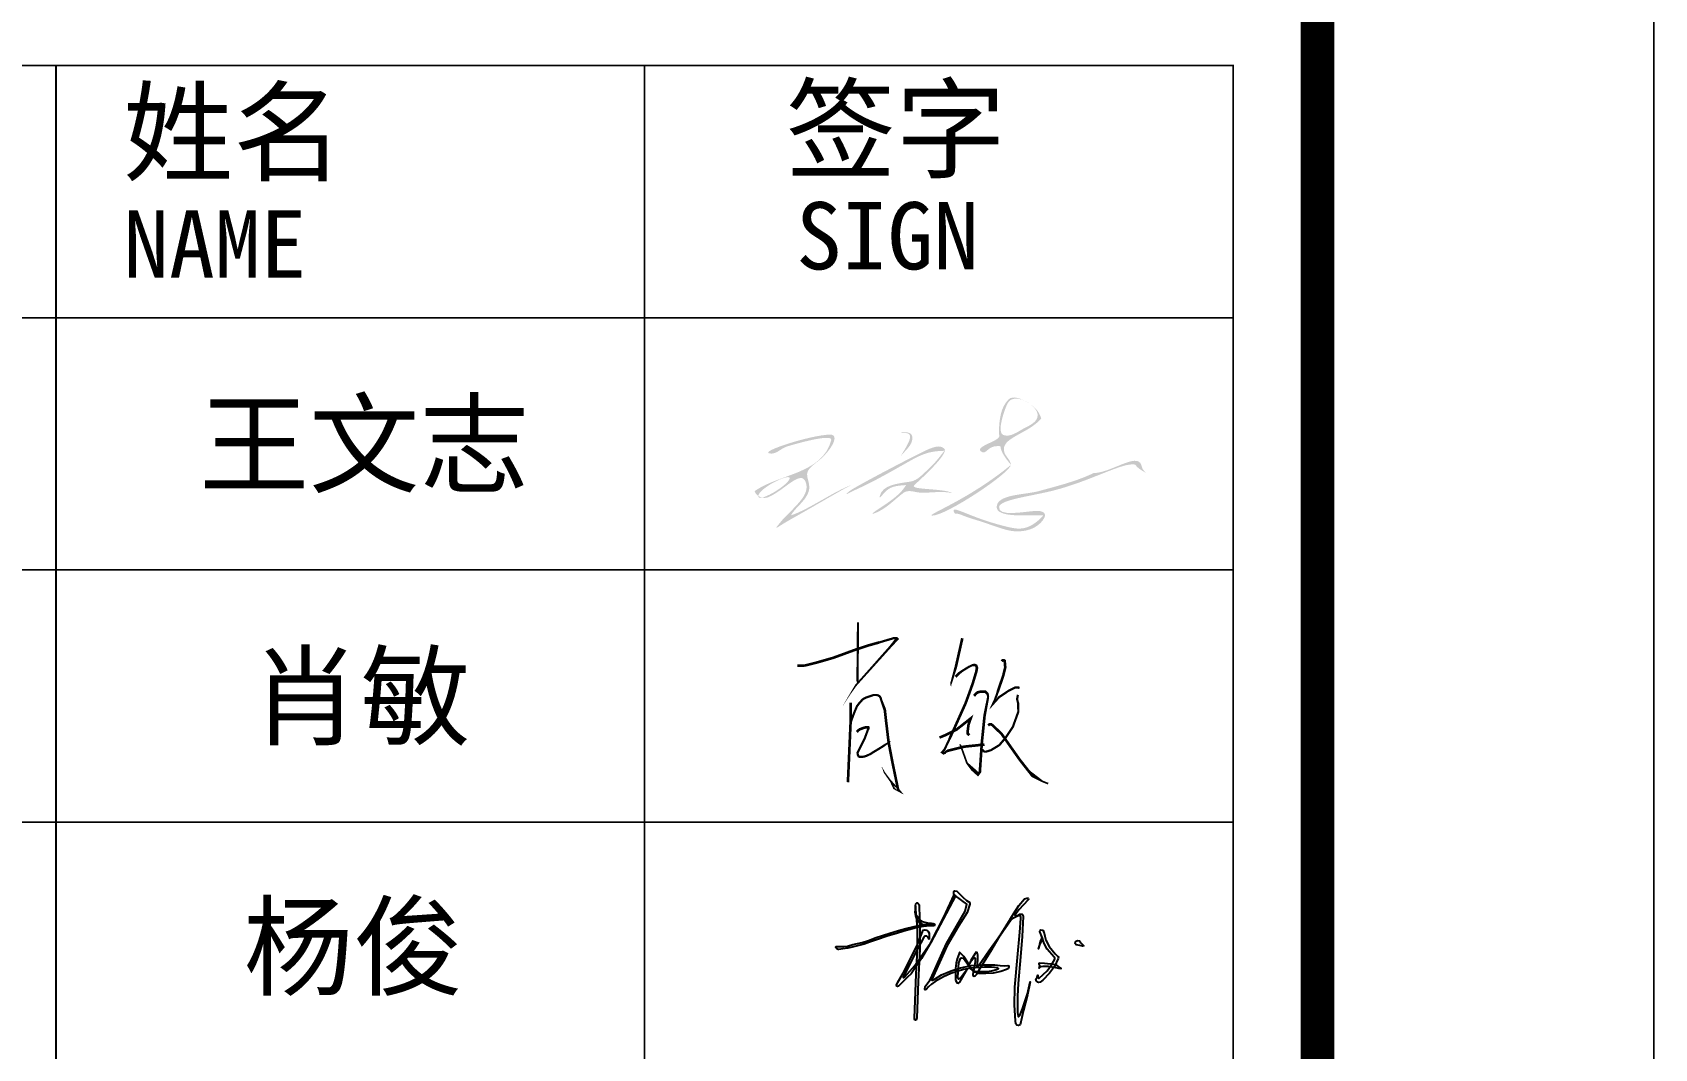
# Model space of a CAD drawing. Extents: x 332286 to 1463507, y -720758 to 86974.
# Drawn here: x 1289585 to 1294407, y -407334 to -404311 of the extents above; entities that cross this region are included whole.
import ezdxf
from ezdxf.enums import TextEntityAlignment as Align

# ---------------------------------------------------------------- set-up
doc = ezdxf.new("R2010")
doc.units = 0
doc.header["$LTSCALE"] = 1000
doc.header["$MEASUREMENT"] = 0
doc.layers.get('0').update_dxf_attribs({"linetype": 'CONTINUOUS'})
for name, color, linetype in [('SHEET_LINE', 6, 'CONTINUOUS'), ('TWT_TITLE', 7, 'CONTINUOUS'), ('水专业电子签名', 7, 'CONTINUOUS')]:
    doc.layers.add(name, color=color, linetype=linetype)
doc.styles.add('X-104 9#平面绑定$0$图签信息$0$华文细黑', font='STXIHEI.TTF', dxfattribs={"height": 10})
doc.styles.add('华文细黑', font='STXIHEI.TTF', dxfattribs={"width": 0.7, "height": 10})
pattern_1 = [(45, (-849.99, -261.96), (-112.253, 112.253), [])]

# ---------------------------------------------------------------- blocks, each defined once
blk = doc.blocks.new('X-104 9#平面绑定$0$图签信息')
at = {"const_width": 0.5}
blk.add_lwpolyline([(-65, 0), (0, 0), (0, 500.5), (-65, 500.5)], close=True, dxfattribs=at)
at = {"const_width": 0.05}
for points in [[(-62.5, 103.262), (-2.5, 103.262), (-2.5, 163.262), (-62.5, 163.262), (-62.5, 103.262)], [(-37.5, 163.262), (-37.5, 103.262)], [(-20, 163.262), (-20, 103.262)], [(-62.5, 155.762), (-2.5, 155.762)], [(-62.5, 148.262), (-2.5, 148.262)], [(-62.5, 140.762), (-2.5, 140.762)]]:
    blk.add_lwpolyline(points, dxfattribs=at)
at = {"style": 'X-104 9#平面绑定$0$图签信息$0$华文细黑'}
for s, height, p in [('姓名', 2.4, (-35.504, 162.474)), ('签字', 2.4, (-15.806, 162.568)), ('SIGN', 2, (-15.5, 159.201)), ('NAME', 2, (-35.5, 158.956))]:
    blk.add_text(s, height=height, dxfattribs=at).set_placement(p, align=Align.TOP_LEFT)
blk = doc.blocks.new('X-104 9#平面绑定$0$图签-A1')
blk.add_blockref('X-104 9#平面绑定$0$图签信息', (0, 0))
blk = doc.blocks.new('A$C42885E76')
h = blk.add_hatch(color=256)
edge = h.paths.add_edge_path()
edge.add_spline(control_points=[(-53.55, 19.03), (-54.59, 19.03), (-50.77, 19.97), (-50.91, 17.71)], knot_values=[0, 0, 0, 0, 1, 1, 1, 1], degree=3, periodic=0)
edge.add_spline(control_points=[(-50.91, 17.71), (-51.02, 15.98), (-52.51, 14.85), (-53.53, 13.63)], knot_values=[0, 0, 0, 0, 1, 1, 1, 1], degree=3, periodic=0)
edge.add_spline(control_points=[(-53.53, 13.63), (-54.51, 12.47), (-51.76, 16.21), (-51.54, 17.74)], knot_values=[0, 0, 0, 0, 1, 1, 1, 1], degree=3, periodic=0)
edge.add_spline(control_points=[(-51.54, 17.74), (-51.34, 19.07), (-52.21, 19.02), (-53.55, 19.03)], knot_values=[0, 0, 0, 0, 1, 1, 1, 1], degree=3, periodic=0)
edge = h.paths.add_edge_path(flags=16)
edge.add_spline(control_points=[(-89.1, 3.47), (-89.36, 1.49), (-81.97, 5.85), (-81.37, 7.64)], knot_values=[0, 0, 0, 0, 1, 1, 1, 1], degree=3, periodic=0)
edge.add_spline(control_points=[(-81.37, 7.64), (-80.78, 9.42), (-88.84, 5.44), (-89.1, 3.47)], knot_values=[0, 0, 0, 0, 1, 1, 1, 1], degree=3, periodic=0)
edge = h.paths.add_edge_path()
edge.add_spline(control_points=[(-81.43, -2.59), (-71.62, 2.97), (-67.84, 5.31), (-66.02, 6.11)], knot_values=[0, 0, 0, 0, 1, 1, 1, 1], degree=3, periodic=0)
edge.add_spline(control_points=[(-66.02, 6.11), (-69.99, 4.81), (-76.71, -0.04), (-81.02, -1.39)], knot_values=[0, 0, 0, 0, 1, 1, 1, 1], degree=3, periodic=0)
edge.add_spline(control_points=[(-81.02, -1.39), (-80, 0.38), (-78.23, 1.58), (-77.23, 3.25)], knot_values=[0, 0, 0, 0, 1, 1, 1, 1], degree=3, periodic=0)
edge.add_spline(control_points=[(-77.23, 3.25), (-76.1, 5.15), (-76.44, 6.01), (-76.96, 8.12)], knot_values=[0, 0, 0, 0, 1, 1, 1, 1], degree=3, periodic=0)
edge.add_spline(control_points=[(-76.96, 8.12), (-77.49, 10.29), (-74.89, 11.27), (-73.04, 13.14)], knot_values=[0, 0, 0, 0, 1, 1, 1, 1], degree=3, periodic=0)
edge.add_spline(control_points=[(-73.04, 13.14), (-70.19, 16.02), (-69.23, 18.75), (-71.41, 18.64)], knot_values=[0, 0, 0, 0, 1, 1, 1, 1], degree=3, periodic=0)
edge.add_spline(control_points=[(-71.41, 18.64), (-76.66, 18.37), (-88.23, 14.55), (-86.51, 14.01)], knot_values=[0, 0, 0, 0, 1, 1, 1, 1], degree=3, periodic=0)
edge.add_spline(control_points=[(-86.51, 14.01), (-84.82, 13.48), (-83.6, 15.16), (-82.07, 15.65)], knot_values=[0, 0, 0, 0, 1, 1, 1, 1], degree=3, periodic=0)
edge.add_spline(control_points=[(-82.07, 15.65), (-80.41, 16.18), (-70.58, 19.02), (-71.04, 17.25)], knot_values=[0, 0, 0, 0, 1, 1, 1, 1], degree=3, periodic=0)
edge.add_spline(control_points=[(-71.04, 17.25), (-73.21, 8.83), (-84.01, 8.9), (-90.02, 4.61)], knot_values=[0, 0, 0, 0, 1, 1, 1, 1], degree=3, periodic=0)
edge.add_spline(control_points=[(-90.02, 4.61), (-89.67, 3.32), (-87.82, 2.54), (-86.55, 3.13)], knot_values=[0, 0, 0, 0, 1, 1, 1, 1], degree=3, periodic=0)
edge.add_spline(control_points=[(-86.55, 3.13), (-84.65, 4.01), (-83.17, 5.23), (-81.46, 6.46)], knot_values=[0, 0, 0, 0, 1, 1, 1, 1], degree=3, periodic=0)
edge.add_spline(control_points=[(-81.46, 6.46), (-78.66, 8.47), (-77.91, 8.03), (-77.42, 6.96)], knot_values=[0, 0, 0, 0, 1, 1, 1, 1], degree=3, periodic=0)
edge.add_spline(control_points=[(-77.42, 6.96), (-76.64, 5.28), (-77.58, 3.56), (-78.66, 2.22)], knot_values=[0, 0, 0, 0, 1, 1, 1, 1], degree=3, periodic=0)
edge.add_spline(control_points=[(-78.66, 2.22), (-80.19, 0.32), (-82.26, -1.43), (-83.48, -2.93)], knot_values=[0, 0, 0, 0, 1, 1, 1, 1], degree=3, periodic=0)
edge.add_spline(control_points=[(-83.48, -2.93), (-85.61, -5.54), (-84.79, -4.5), (-81.43, -2.59)], knot_values=[0, 0, 0, 0, 1, 1, 1, 1], degree=3, periodic=0)
edge = h.paths.add_edge_path()
edge.add_spline(control_points=[(-49, 4.24), (-46.55, 4.11), (-43.58, 4.74), (-41.01, 4.11)], knot_values=[0, 0, 0, 0, 1, 1, 1, 1], degree=3, periodic=0)
edge.add_spline(control_points=[(-41.01, 4.11), (-43.01, 5.35), (-51.74, 4.87), (-50.48, 6.08)], knot_values=[0, 0, 0, 0, 1, 1, 1, 1], degree=3, periodic=0)
edge.add_spline(control_points=[(-50.48, 6.08), (-49.36, 7.13), (-41.75, 13.93), (-43.02, 15.13)], knot_values=[0, 0, 0, 0, 1, 1, 1, 1], degree=3, periodic=0)
edge.add_spline(control_points=[(-43.02, 15.13), (-44.12, 16.18), (-45.71, 15.48), (-46.96, 14.99)], knot_values=[0, 0, 0, 0, 1, 1, 1, 1], degree=3, periodic=0)
edge.add_spline(control_points=[(-46.96, 14.99), (-48.63, 14.33), (-65.1, 5.76), (-66.49, 4.63)], knot_values=[0, 0, 0, 0, 1, 1, 1, 1], degree=3, periodic=0)
edge.add_spline(control_points=[(-66.49, 4.63), (-68.44, 3.05), (-66.34, 4.33), (-64.97, 4.96)], knot_values=[0, 0, 0, 0, 1, 1, 1, 1], degree=3, periodic=0)
edge.add_spline(control_points=[(-64.97, 4.96), (-63.2, 5.78), (-61.66, 6.51), (-60.14, 7.32)], knot_values=[0, 0, 0, 0, 1, 1, 1, 1], degree=3, periodic=0)
edge.add_spline(control_points=[(-60.14, 7.32), (-49.61, 12.89), (-48.88, 14.48), (-43.01, 14.61)], knot_values=[0, 0, 0, 0, 1, 1, 1, 1], degree=3, periodic=0)
edge.add_spline(control_points=[(-43.01, 14.61), (-44.16, 13.1), (-45.51, 11.38), (-46.97, 10.06)], knot_values=[0, 0, 0, 0, 1, 1, 1, 1], degree=3, periodic=0)
edge.add_spline(control_points=[(-46.97, 10.06), (-48.35, 8.83), (-49.64, 7.21), (-51.57, 6.94)], knot_values=[0, 0, 0, 0, 1, 1, 1, 1], degree=3, periodic=0)
edge.add_spline(control_points=[(-51.57, 6.94), (-54.37, 6.54), (-58.46, 6.16), (-59.01, 3.37)], knot_values=[0, 0, 0, 0, 1, 1, 1, 1], degree=3, periodic=0)
edge.add_spline(control_points=[(-59.01, 3.37), (-59.22, 2.3), (-58.03, 4.38), (-56.76, 5.17)], knot_values=[0, 0, 0, 0, 1, 1, 1, 1], degree=3, periodic=0)
edge.add_spline(control_points=[(-56.76, 5.17), (-55.48, 5.97), (-53.96, 6), (-52.51, 6.11)], knot_values=[0, 0, 0, 0, 1, 1, 1, 1], degree=3, periodic=0)
edge.add_spline(control_points=[(-52.51, 6.11), (-53.46, 4.42), (-55.03, 3.2), (-56.5, 2.1)], knot_values=[0, 0, 0, 0, 1, 1, 1, 1], degree=3, periodic=0)
edge.add_spline(control_points=[(-56.5, 2.1), (-57.67, 1.22), (-62.15, -1.51), (-60.5, -0.96)], knot_values=[0, 0, 0, 0, 1, 1, 1, 1], degree=3, periodic=0)
edge.add_spline(control_points=[(-60.5, -0.96), (-57.56, 0.03), (-55.26, 2.65), (-53.12, 4.2)], knot_values=[0, 0, 0, 0, 1, 1, 1, 1], degree=3, periodic=0)
edge.add_spline(control_points=[(-53.12, 4.2), (-51.89, 5.09), (-50.29, 4.3), (-49, 4.24)], knot_values=[0, 0, 0, 0, 1, 1, 1, 1], degree=3, periodic=0)
edge = h.paths.add_edge_path()
edge.add_spline(control_points=[(-28.16, 14.25), (-29.24, 17.9), (-22.33, 18.7), (-19, 22.61)], knot_values=[0, 0, 0, 0, 1, 1, 1, 1], degree=3, periodic=0)
edge.add_spline(control_points=[(-19, 22.61), (-19.58, 24.38), (-20.48, 25.47), (-22.48, 26.63)], knot_values=[0, 0, 0, 0, 1, 1, 1, 1], degree=3, periodic=0)
edge.add_spline(control_points=[(-22.48, 26.63), (-23.9, 27.46), (-26.02, 28.46), (-27.14, 27.31)], knot_values=[0, 0, 0, 0, 1, 1, 1, 1], degree=3, periodic=0)
edge.add_spline(control_points=[(-27.14, 27.31), (-29.1, 25.29), (-29.37, 22.38), (-29.49, 19.61)], knot_values=[0, 0, 0, 0, 1, 1, 1, 1], degree=3, periodic=0)
edge.add_spline(control_points=[(-29.49, 19.61), (-29.55, 18.13), (-28.95, 18.25), (-30.15, 17.39)], knot_values=[0, 0, 0, 0, 1, 1, 1, 1], degree=3, periodic=0)
edge.add_spline(control_points=[(-30.15, 17.39), (-31.18, 16.66), (-35.04, 15.47), (-34.05, 14.55)], knot_values=[0, 0, 0, 0, 1, 1, 1, 1], degree=3, periodic=0)
edge.add_spline(control_points=[(-34.05, 14.55), (-32.69, 13.28), (-32.42, 15.77), (-29.97, 15.77)], knot_values=[0, 0, 0, 0, 1, 1, 1, 1], degree=3, periodic=0)
edge.add_spline(control_points=[(-29.97, 15.77), (-27.98, 15.77), (-30.66, 16.01), (-26.51, 11.11)], knot_values=[0, 0, 0, 0, 1, 1, 1, 1], degree=3, periodic=0)
edge.add_spline(control_points=[(-26.51, 11.11), (-37.22, 2.28), (-47.95, -1.45), (-46, -1.46)], knot_values=[0, 0, 0, 0, 1, 1, 1, 1], degree=3, periodic=0)
edge.add_spline(control_points=[(-46, -1.46), (-42.59, -1.49), (-26.45, 9.26), (-26.54, 11.16)], knot_values=[0, 0, 0, 0, 1, 1, 1, 1], degree=3, periodic=0)
edge.add_spline(control_points=[(-26.54, 11.16), (-26.61, 12.38), (-27.83, 13.15), (-28.16, 14.25)], knot_values=[0, 0, 0, 0, 1, 1, 1, 1], degree=3, periodic=0)
edge = h.paths.add_edge_path()
edge.add_spline(control_points=[(-23.46, 20.07), (-21.99, 20.86), (-19.81, 21.7), (-19.89, 23.53)], knot_values=[0, 0, 0, 0, 1, 1, 1, 1], degree=3, periodic=0)
edge.add_spline(control_points=[(-19.89, 23.53), (-20.01, 25.94), (-25.66, 29.27), (-27.26, 26.49)], knot_values=[0, 0, 0, 0, 1, 1, 1, 1], degree=3, periodic=0)
edge.add_spline(control_points=[(-27.26, 26.49), (-28.15, 24.93), (-30.09, 19.1), (-28.43, 18.53)], knot_values=[0, 0, 0, 0, 1, 1, 1, 1], degree=3, periodic=0)
edge.add_spline(control_points=[(-28.43, 18.53), (-26.61, 17.9), (-24.97, 19.26), (-23.46, 20.07)], knot_values=[0, 0, 0, 0, 1, 1, 1, 1], degree=3, periodic=0)
edge = h.paths.add_edge_path()
edge.add_spline(control_points=[(5.76, 11.12), (6.16, 9.84), (6.07, 10.08), (7, 9.11)], knot_values=[0, 0, 0, 0, 1, 1, 1, 1], degree=3, periodic=0)
edge.add_spline(control_points=[(7, 9.11), (3.55, 10.91), (5.04, 11.24), (3.58, 11.24)], knot_values=[0, 0, 0, 0, 1, 1, 1, 1], degree=3, periodic=0)
edge.add_spline(control_points=[(3.58, 11.24), (0.27, 11.24), (-6.87, 7.18), (-15.44, 4.9)], knot_values=[0, 0, 0, 0, 1, 1, 1, 1], degree=3, periodic=0)
edge.add_spline(control_points=[(-15.44, 4.9), (-21.1, 3.39), (-29.28, 2.54), (-29.46, 0.68)], knot_values=[0, 0, 0, 0, 1, 1, 1, 1], degree=3, periodic=0)
edge.add_spline(control_points=[(-29.46, 0.68), (-29.69, -1.79), (-23.56, -0.51), (-20.53, -0.3)], knot_values=[0, 0, 0, 0, 1, 1, 1, 1], degree=3, periodic=0)
edge.add_spline(control_points=[(-20.53, -0.3), (-18.92, -0.18), (-17.08, -0.67), (-18.7, -2.72)], knot_values=[0, 0, 0, 0, 1, 1, 1, 1], degree=3, periodic=0)
edge.add_spline(control_points=[(-18.7, -2.72), (-19.78, -4.08), (-21.37, -4.9), (-23.06, -5.2)], knot_values=[0, 0, 0, 0, 1, 1, 1, 1], degree=3, periodic=0)
edge.add_spline(control_points=[(-23.06, -5.2), (-26.96, -5.87), (-29.05, -4.4), (-35.53, -2.42)], knot_values=[0, 0, 0, 0, 1, 1, 1, 1], degree=3, periodic=0)
edge.add_spline(control_points=[(-35.53, -2.42), (-36.81, -2.03), (-37.92, -1.66), (-39.14, -1.13)], knot_values=[0, 0, 0, 0, 1, 1, 1, 1], degree=3, periodic=0)
edge.add_spline(control_points=[(-39.14, -1.13), (-40.07, -0.73), (-40.33, -1.44), (-40.66, -0.48)], knot_values=[0, 0, 0, 0, 1, 1, 1, 1], degree=3, periodic=0)
edge.add_spline(control_points=[(-40.66, -0.48), (-41.28, 1.32), (-36.86, -1.89), (-28.06, -4.08)], knot_values=[0, 0, 0, 0, 1, 1, 1, 1], degree=3, periodic=0)
edge.add_spline(control_points=[(-28.06, -4.08), (-26.42, -4.48), (-24.75, -4.92), (-23.11, -4.52)], knot_values=[0, 0, 0, 0, 1, 1, 1, 1], degree=3, periodic=0)
edge.add_spline(control_points=[(-23.11, -4.52), (-21.25, -4.05), (-19.73, -2.81), (-18.5, -1.39)], knot_values=[0, 0, 0, 0, 1, 1, 1, 1], degree=3, periodic=0)
edge.add_spline(control_points=[(-18.5, -1.39), (-22.45, -1.43), (-23.16, -1.43), (-25.01, -1.38)], knot_values=[0, 0, 0, 0, 1, 1, 1, 1], degree=3, periodic=0)
edge.add_spline(control_points=[(-25.01, -1.38), (-26.85, -1.34), (-30.01, -1.03), (-30.05, 0.58)], knot_values=[0, 0, 0, 0, 1, 1, 1, 1], degree=3, periodic=0)
edge.add_spline(control_points=[(-30.05, 0.58), (-30.13, 3.9), (-23.09, 3.64), (-19.48, 4.65)], knot_values=[0, 0, 0, 0, 1, 1, 1, 1], degree=3, periodic=0)
edge.add_spline(control_points=[(-19.48, 4.65), (-15.09, 5.87), (-10.19, 7.06), (-6, 9.11)], knot_values=[0, 0, 0, 0, 1, 1, 1, 1], degree=3, periodic=0)
edge.add_spline(control_points=[(-6, 9.11), (-2.01, 9), (4.76, 14.29), (5.76, 11.12)], knot_values=[0, 0, 0, 0, 1, 1, 1, 1], degree=3, periodic=0)
blk = doc.blocks.new('A$C6A0F6D56')
for points in [[(-10528, 8564, 300, 300, 0), (-9660, 8603, 300, 300, 0), (-8336, 8934, 300, 300, 0), (-6443, 9480, 300, 300, 0), (-3916, 10406, 300, 300, 0), (-2459, 10883, 300, 300, 0), (-1244, 11220, 250, 250, 0), (357, 11694, 250, 250, 0), (711, 11718, 250, 250, 0), (785, 11650, 350, 250, 0), (-12, 10716, 250, 200, 0), (-3902, 6366, 200, 100, 0), (-4522, 5414, 100, 100, 0), (-3667, 6683, 250, 250, 0), (-3723, 6899, 250, 250, 0), (-3661, 13480, 250, 250, 0)], [(8151, 11689, 300, 300, 0), (7424, 8459, 300, 200, 0), (6900, 6656, 200, 200, 0)], [(12617, 9071, 300, 300, 0), (12718, 9202, 300, 300, 0), (12866, 9198, 300, 300, 0), (12962, 9119, 300, 300, 0), (12962, 8993, 300, 300, 0), (13013, 8391, 300, 300, 0), (12803, 7510, 300, 300, 0), (12158, 5608, 250, 250, 0), (11862, 4754, 250, 250, 0), (11637, 4264, 250, 250, 0), (12297, 5002, 250, 250, 0), (13417, 5755, 250, 250, 0), (14140, 6113, 250, 250, 0), (14513, 6113, 250, 250, 0), (14567, 5973, 250, 250, 0)], [(7400, 7319, 300, 300, 0), (7731, 7679, 300, 250, 0), (8103, 7961, 250, 250, 0), (8847, 8422, 250, 250, 0), (9260, 8625, 250, 300, 0), (9449, 8651, 300, 300, 0), (9567, 8653, 300, 300, 0), (9645, 8626, 300, 300, 0), (9716, 8576, 300, 300, 0), (9769, 8468, 300, 300, 0), (9789, 8384, 300, 300, 0), (9806, 8319, 300, 300, 0), (9731, 7891, 300, 300, 0), (9321, 6530, 300, 300, 0), (8525, 4330, 300, 300, 0), (7775, 2662, 300, 300, 0), (7249, 1491, 300, 300, 0), (6701, 282, 250, 250, 0), (6128, -936, 250, 250, 0), (5948, -1132, 250, 250, 0), (5848, -1242, 250, 250, 0), (6022, -1370, 250, 250, 0), (6177, -1304, 250, 250, 0), (6292, -1173, 250, 300, 0), (6529, -1051, 300, 300, 0), (8362, -593, 300, 300, 0), (10660, -356, 300, 300, 0)], [(6900, 6656, 200, 100, 0), (6843, 6408, 100, 30, 0), (6880, 6233, 30, 30, 0)], [(9477, 5157, 300, 300, 0), (9737, 5452, 300, 300, 0), (9880, 5555, 300, 300, 0), (10112, 5617, 300, 300, 0), (10497, 5649, 300, 300, 0), (10729, 5649, 300, 300, 0), (10877, 5519, 300, 300, 0), (11015, 5390, 250, 250, 0), (11069, 5090, 250, 250, 0), (11060, 4952, 250, 300, 0), (10674, 2928, 300, 300, 0), (10362, -140, 300, 300, 0), (10137, -3466, 300, 300, 0), (9946, -3717, 400, 400, 0), (9323, -3155, 400, 200, 0), (8679, -2462, 200, 200, 0), (7966, -477, 200, 100, 0), (7855, -331, 100, 100, 0)], [(-4501, 4405, 300, 300, 0), (-4505, 2113, 300, 300, 0), (-4804, -4622, 300, 300, 0), (-4505, 2113, 250, 250, 0), (-4110, 3208, 250, 250, 0), (-3910, 3680, 250, 250, 0), (-3788, 3970, 250, 250, 0), (-3611, 4225, 250, 250, 0), (-3371, 4498, 250, 250, 0), (-3144, 4756, 250, 250, 0), (-2806, 4950, 250, 250, 0), (-2426, 5083, 250, 250, 0), (-1900, 5261, 250, 250, 0), (-1743, 5256, 250, 250, 0), (-1557, 5252, 250, 250, 0), (-1346, 5203, 250, 250, 0), (-1201, 5099, 250, 250, 0), (-1114, 4976, 250, 250, 0), (-1044, 4724, 250, 250, 0), (-846, 4220, 300, 300, 0), (-623, 3555, 300, 300, 0), (-490, 2347, 300, 300, 0), (-197, -105, 300, 300, 0), (251, -2438, 300, 300, 0), (881, -5473, 300, 300, 0), (941, -5547, 300, 300, 0), (605, -5368, 500, 250, 0), (134, -4639, 200, 150, 0), (-690, -3504, 150, 150, 0)], [(11073, 1825, 300, 300, 0), (11263, 1947, 300, 300, 0), (11413, 1947, 300, 300, 0), (11569, 1832, 300, 300, 0), (12601, 848, 300, 300, 0), (13367, -252, 300, 300, 0), (14665, -2092, 300, 300, 0), (15960, -3742, 500, 200, 0), (17234, -4534, 200, 200, 0), (17881, -4789, 200, 200, 0)], [(-3795, 1067, 300, 300, 0), (-3610, 1267, 300, 300, 0), (-3462, 1367, 300, 300, 0), (-3177, 1477, 300, 300, 0), (-2967, 1549, 300, 300, 0), (-2757, 1596, 300, 300, 0), (-2594, 1612, 300, 300, 0), (-2503, 1599, 300, 300, 0), (-2474, 1574, 300, 300, 0), (-2474, 1508, 300, 300, 0), (-2509, 1411, 250, 250, 0), (-2898, 349, 250, 250, 0), (-3462, -788, 250, 250, 0), (-3717, -1295, 250, 250, 0), (-3672, -1546, 250, 250, 0), (-3602, -1704, 250, 250, 0), (-3465, -1756, 250, 250, 0), (-3203, -1756, 250, 250, 0), (-3010, -1728, 250, 250, 0), (-2748, -1658, 250, 250, 0), (-2256, -1427, 250, 250, 0), (-1860, -1175, 250, 250, 0), (-1459, -938, 250, 250, 0), (-1058, -690, 250, 250, 0), (-715, -465, 250, 150, 0), (0, 0, 150, 150, 0)], [(-690, -3504, 150, 50, 0), (-917, -2972, 50, 20, 0), (-1061, -2889, 20, 20, 0)]]:
    blk.add_lwpolyline(points, format="xyseb")
for points, const_width in [([(14444, 5277), (14355, 4785), (14465, 4355), (14497, 3370), (13877, 1649), (13037, 397), (12348, -415), (11397, -994), (10846, -1159), (10640, -1159), (10419, -925)], 250), ([(5568, 439), (6228, 705), (7513, 1352), (9099, 2602), (8844, 1861), (8752, 1075), (8752, 878), (8953, 710)], 300)]:
    blk.add_lwpolyline(points, dxfattribs=dict(const_width=const_width))
blk = doc.blocks.new('yangjun')
h = blk.add_hatch()
h.set_pattern_fill('ANSI31', color=256, scale=100)
h.set_pattern_definition(pattern_1)
h.paths.add_polyline_path([(2.677, 3.738), (2.633, 3.845), (2.571, 3.903), (2.458, 3.903), (2.399, 3.834), (1.987, 3.054), (1.76, 2.591), (1.403, 1.908), (1.395, 1.858), (1.413, 1.855), (1.476, 1.886), (1.966, 2.45), (2.76, 3.6), (3.406, 4.846), (3.922, 5.958), (3.981, 5.916), (2.76, 3.6), (2.305, 2.797), (1.788, 2.045), (1.599, 1.868), (1.417, 1.693), (1.255, 1.535), (1.164, 1.422), (1.107, 1.409), (1.075, 1.431), (1.062, 1.472), (1.135, 1.626), (1.385, 2.069), (1.689, 2.657), (2.106, 3.494), (2.31, 4.033), (2.382, 4.206), (2.47, 4.228), (2.555, 4.208), (2.63, 4.141), (2.679, 4.053), (2.686, 3.913)])
h = blk.add_hatch()
h.set_pattern_fill('ANSI31', color=256, scale=100)
h.set_pattern_definition(pattern_1)
h.paths.add_polyline_path([(3.922, 5.958), (3.897, 6.012), (3.901, 6.124), (3.949, 6.162), (4.056, 6.144), (4.353, 5.84), (4.537, 5.669), (4.687, 5.579), (4.702, 5.555), (4.701, 5.498), (4.57, 5.088), (4.134, 4.406), (3.577, 3.445), (2.817, 1.768), (2.809, 1.728), (2.845, 1.721), (2.971, 1.797), (3.296, 1.996), (3.778, 2.182), (4.24, 2.333), (4.772, 2.448), (5.327, 2.492), (5.926, 2.481), (6.206, 2.449), (6.393, 2.437), (6.576, 2.453), (6.625, 2.434), (6.629, 2.383), (6.616, 2.312), (6.516, 2.254), (6.239, 2.156), (5.857, 2.077), (5.488, 2.056), (5.139, 2.065), (4.899, 2.147), (4.767, 2.279), (4.885, 2.198), (5.02, 2.156), (5.273, 2.152), (5.545, 2.155), (5.772, 2.195), (6.017, 2.258), (6.094, 2.295), (6.117, 2.313), (6.064, 2.336), (5.772, 2.364), (5.425, 2.364), (4.765, 2.317), (4.384, 2.263), (3.759, 2.053), (3.386, 1.899), (2.972, 1.654), (2.801, 1.534), (2.651, 1.389), (2.536, 1.262), (2.481, 1.255), (2.465, 1.288), (2.489, 1.418), (2.706, 1.727), (2.764, 1.803), (3.534, 3.537), (4.46, 5.148), (4.552, 5.502), (3.981, 5.916)])
h = blk.add_hatch()
h.set_pattern_fill('ANSI31', color=256, scale=100)
h.set_pattern_definition(pattern_1)
h.paths.add_polyline_path([(7.601, 5.72), (7.342, 5.448), (7.132, 5.226), (6.926, 4.95), (6.947, 4.933), (6.997, 4.927), (7.071, 4.94), (7.176, 4.993), (7.206, 4.992), (7.274, 4.997), (7.316, 4.971), (7.341, 4.891), (7.281, 3.885), (7.207, 2.876), (7.086, 1.556), (7.052, 0.93), (7.065, 0.117), (7.089, -0.079), (7.118, -0.075), (7.173, -0.02), (7.306, 0.311), (7.546, 1.05), (7.69, 1.641), (7.553, 1.002), (7.359, 0.24), (7.183, -0.488), (7.111, -0.523), (7.026, -0.507), (6.979, -0.433), (6.957, -0.287), (6.909, 0.485), (6.93, 1.386), (7.059, 2.852), (7.167, 4.105), (7.214, 4.79), (7.219, 4.861), (7.198, 4.904), (7.152, 4.917), (7.095, 4.912), (7.021, 4.888), (6.884, 4.822), (6.74, 4.731), (6.7, 4.747), (6.863, 5.022), (7.122, 5.431), (7.411, 5.757), (7.515, 5.792), (7.585, 5.789)])
h = blk.add_hatch()
h.set_pattern_fill('ANSI31', color=256, scale=100)
h.set_pattern_definition(pattern_1)
h.paths.add_polyline_path([(2.001, 5.419), (2.025, 5.505), (2.063, 5.553), (2.106, 5.557), (2.138, 5.52), (2.177, 5.466), (2.19, 5.42), (2.202, 4.819), (2.219, 4.087), (2.21, 3.26), (2.136, 1.667), (2.066, -0.142), (2.042, -0.245), (2, -0.256), (1.969, -0.245), (1.958, -0.208), (1.953, -0.149), (2.032, 2.031), (2.11, 3.252), (2.095, 4.329)])
h = blk.add_hatch()
h.set_pattern_fill('ANSI31', color=256, scale=100)
h.set_pattern_definition(pattern_1)
h.paths.add_polyline_path([(2.799, 4.532), (2.619, 4.556), (2.49, 4.583), (2.353, 4.62), (2.221, 4.698), (2.101, 4.86), (2.042, 4.943), (1.997, 5.167), (2.001, 5.419), (1.986, 5.209), (1.976, 5.12), (2.02, 4.843), (2.064, 4.747), (2.18, 4.61), (2.338, 4.508), (2.556, 4.463)])
h = blk.add_hatch()
h.set_pattern_fill('ANSI31', color=256, scale=100)
h.set_pattern_definition(pattern_1)
h.paths.add_polyline_path([(-1.916, 3.394), (-1.862, 3.393), (-1.771, 3.398), (-1.637, 3.398), (-1.57, 3.394), (-1.374, 3.42), (-1.1, 3.492), (-0.871, 3.551), (-0.632, 3.6), (-0.333, 3.698), (0.062, 3.836), (0.371, 3.944), (0.731, 4.063), (1.154, 4.184), (1.526, 4.291), (1.94, 4.388), (2.186, 4.444), (2.558, 4.503), (2.778, 4.529), (2.821, 4.535), (2.874, 4.538), (2.925, 4.526), (2.948, 4.503), (2.96, 4.476), (2.949, 4.451), (2.922, 4.427), (2.911, 4.418), (2.88, 4.422), (2.828, 4.422), (2.705, 4.418), (2.551, 4.409), (2.402, 4.39), (2.28, 4.374), (2.039, 4.315), (1.855, 4.276), (1.433, 4.16), (1.054, 4.042), (0.607, 3.906), (0.063, 3.73), (-0.275, 3.606), (-0.538, 3.515), (-0.877, 3.421), (-1.135, 3.362), (-1.345, 3.32), (-1.59, 3.273), (-1.794, 3.248), (-1.836, 3.248), (-1.865, 3.257), (-1.897, 3.285), (-1.939, 3.35), (-1.939, 3.376), (-1.936, 3.391)])
h = blk.add_hatch()
h.set_pattern_fill('ANSI31', color=256, scale=100)
h.set_pattern_definition(pattern_1)
h.paths.add_polyline_path([(6.176, 3.932), (6.74, 4.731), (6.7, 4.747)])
h = blk.add_hatch()
h.set_pattern_fill('ANSI31', color=256, scale=100)
h.set_pattern_definition(pattern_1)
h.paths.add_polyline_path([(8.214, 4.227), (8.309, 4.207), (8.37, 4.131), (8.407, 3.908), (8.456, 3.714), (8.623, 3.388), (8.921, 3.027), (9.046, 2.917), (9.079, 2.894), (9.086, 2.861), (9.079, 2.795), (8.891, 2.411), (8.646, 2.078), (8.309, 1.732), (8.174, 1.62), (8.105, 1.608), (8.053, 1.627), (7.996, 1.675), (7.973, 1.772), (8.026, 1.873), (8.063, 1.978), (8.063, 1.86), (8.104, 1.824), (8.135, 1.822), (8.527, 2.196), (8.778, 2.531), (8.91, 2.769), (8.901, 2.816), (8.866, 2.86), (8.525, 3.265), (8.379, 3.544), (8.246, 3.93), (8.193, 4.062), (8.166, 4.124), (8.181, 4.202)])
h = blk.add_hatch()
h.set_pattern_fill('ANSI31', color=256, scale=100)
h.set_pattern_definition(pattern_1)
h.paths.add_polyline_path([(4.627, 2.416), (4.763, 2.671), (4.908, 2.838), (4.942, 2.835), (4.963, 2.815), (4.96, 2.647), (4.934, 2.46), (4.861, 2.097), (4.847, 2.028), (4.852, 1.964), (4.869, 1.939), (4.909, 1.93), (4.981, 1.962), (5.056, 2.049), (5.163, 2.232), (5.733, 3.163), (6.176, 3.932), (5.643, 3.166), (5.151, 2.478), (5.061, 2.384), (5.054, 2.409), (5.076, 2.568), (5.098, 2.713), (5.093, 2.962), (5.058, 3.096), (5, 3.11), (4.954, 3.055), (4.751, 2.71)])
h = blk.add_hatch()
h.set_pattern_fill('ANSI31', color=256, scale=100)
h.set_pattern_definition(pattern_1)
h.paths.add_polyline_path([(8.272, 3.853), (8.177, 3.639), (8.095, 3.284), (8.179, 3.523), (8.304, 3.761)])
h = blk.add_hatch()
h.set_pattern_fill('ANSI31', color=256, scale=100)
h.set_pattern_definition(pattern_1)
h.paths.add_polyline_path([(9.931, 3.647), (10.032, 3.697), (10.136, 3.671), (10.192, 3.579), (10.349, 3.434), (10.28, 3.41), (10.144, 3.446), (9.97, 3.484), (9.914, 3.543)])
h = blk.add_hatch()
h.set_pattern_fill('ANSI31', color=256, scale=100)
h.set_pattern_definition(pattern_1)
h.paths.add_polyline_path([(4.767, 2.279), (4.608, 2.572), (4.392, 2.893), (4.206, 3.093), (4.175, 3.096), (4.159, 3.051), (4.064, 2.784), (4.018, 2.575), (3.993, 2.309), (3.979, 1.915), (3.991, 1.728), (4.027, 1.641), (4.054, 1.59), (4.11, 1.573), (4.149, 1.587), (4.193, 1.631), (4.575, 2.29), (4.38, 2.032), (4.229, 1.83), (4.127, 1.777), (4.105, 1.819), (4.109, 2.171), (4.154, 2.581), (4.234, 2.808), (4.275, 2.832), (4.375, 2.815), (4.548, 2.594)])
h = blk.add_hatch()
h.set_pattern_fill('ANSI31', color=256, scale=100)
h.set_pattern_definition(pattern_1)
h.paths.add_polyline_path([(8.166, 2.589), (8.396, 2.565), (8.541, 2.553), (8.746, 2.54), (8.938, 2.506), (9.078, 2.411), (9.225, 2.304), (9.212, 2.288), (9.099, 2.298), (8.953, 2.345), (8.591, 2.401), (8.317, 2.398), (8.213, 2.386), (8.175, 2.373), (8.135, 2.323), (8.151, 2.392), (8.161, 2.451), (8.126, 2.519), (8.128, 2.562), (8.155, 2.578)])
for points in [[(2.677, 3.738), (2.633, 3.845), (2.571, 3.903), (2.458, 3.903), (2.399, 3.834), (1.987, 3.054), (1.76, 2.591), (1.403, 1.908), (1.395, 1.858), (1.413, 1.855), (1.476, 1.886), (1.966, 2.45), (2.76, 3.6), (3.406, 4.846), (3.922, 5.958), (3.981, 5.916), (2.76, 3.6), (2.305, 2.797), (1.788, 2.045), (1.599, 1.868), (1.417, 1.693), (1.255, 1.535), (1.164, 1.422), (1.107, 1.409), (1.075, 1.431), (1.062, 1.472), (1.135, 1.626), (1.385, 2.069), (1.689, 2.657), (2.106, 3.494), (2.31, 4.033), (2.382, 4.206), (2.47, 4.228), (2.555, 4.208), (2.63, 4.141), (2.679, 4.053), (2.686, 3.913), (2.677, 3.738)], [(3.922, 5.958), (3.897, 6.012), (3.901, 6.124), (3.949, 6.162), (4.056, 6.144), (4.353, 5.84), (4.537, 5.669), (4.687, 5.579), (4.702, 5.555), (4.701, 5.498), (4.57, 5.088), (4.134, 4.406), (3.577, 3.445), (2.817, 1.768), (2.809, 1.728), (2.845, 1.721), (2.971, 1.797), (3.296, 1.996), (3.778, 2.182), (4.24, 2.333), (4.772, 2.448), (5.327, 2.492), (5.926, 2.481), (6.206, 2.449), (6.393, 2.437), (6.576, 2.453), (6.625, 2.434), (6.629, 2.383), (6.616, 2.312), (6.516, 2.254), (6.239, 2.156), (5.857, 2.077), (5.488, 2.056), (5.139, 2.065), (4.899, 2.147), (4.767, 2.279), (4.885, 2.198), (5.02, 2.156), (5.273, 2.152), (5.545, 2.155), (5.772, 2.195), (6.017, 2.258), (6.094, 2.295), (6.117, 2.313), (6.064, 2.336), (5.772, 2.364), (5.425, 2.364), (4.765, 2.317), (4.384, 2.263), (3.759, 2.053), (3.386, 1.899), (2.972, 1.654), (2.801, 1.534), (2.651, 1.389), (2.536, 1.262), (2.481, 1.255), (2.465, 1.288), (2.489, 1.418), (2.706, 1.727), (2.764, 1.803), (3.534, 3.537), (4.46, 5.148), (4.552, 5.502), (3.981, 5.916), (3.922, 5.958)], [(7.601, 5.72), (7.342, 5.448), (7.132, 5.226), (6.926, 4.95), (6.947, 4.933), (6.997, 4.927), (7.071, 4.94), (7.176, 4.993), (7.206, 4.992), (7.274, 4.997), (7.316, 4.971), (7.341, 4.891), (7.281, 3.885), (7.207, 2.876), (7.086, 1.556), (7.052, 0.93), (7.065, 0.117), (7.089, -0.079), (7.118, -0.075), (7.173, -0.02), (7.306, 0.311), (7.546, 1.05), (7.69, 1.641), (7.553, 1.002), (7.359, 0.24), (7.183, -0.488), (7.111, -0.523), (7.026, -0.507), (6.979, -0.433), (6.957, -0.287), (6.909, 0.485), (6.93, 1.386), (7.059, 2.852), (7.167, 4.105), (7.214, 4.79), (7.219, 4.861), (7.198, 4.904), (7.152, 4.917), (7.095, 4.912), (7.021, 4.888), (6.884, 4.822), (6.74, 4.731), (6.7, 4.747), (6.863, 5.022), (7.122, 5.431), (7.411, 5.757), (7.515, 5.792), (7.585, 5.789), (7.601, 5.72)], [(2.001, 5.419), (2.025, 5.505), (2.063, 5.553), (2.106, 5.557), (2.138, 5.52), (2.177, 5.466), (2.19, 5.42), (2.202, 4.819), (2.219, 4.087), (2.21, 3.26), (2.136, 1.667), (2.066, -0.142), (2.042, -0.245), (2, -0.256), (1.969, -0.245), (1.958, -0.208), (1.953, -0.149), (2.032, 2.031), (2.11, 3.252), (2.095, 4.329), (2.001, 5.419)], [(2.799, 4.532), (2.619, 4.556), (2.49, 4.583), (2.353, 4.62), (2.221, 4.698), (2.101, 4.86), (2.042, 4.943), (1.997, 5.167), (2.001, 5.419), (1.986, 5.209), (1.976, 5.12), (2.02, 4.843), (2.064, 4.747), (2.18, 4.61), (2.338, 4.508), (2.556, 4.463), (2.799, 4.532)], [(-1.916, 3.394), (-1.862, 3.393), (-1.771, 3.398), (-1.637, 3.398), (-1.57, 3.394), (-1.374, 3.42), (-1.1, 3.492), (-0.871, 3.551), (-0.632, 3.6), (-0.333, 3.698), (0.062, 3.836), (0.371, 3.944), (0.731, 4.063), (1.154, 4.184), (1.526, 4.291), (1.94, 4.388), (2.186, 4.444), (2.558, 4.503), (2.778, 4.529), (2.821, 4.535), (2.874, 4.538), (2.925, 4.526), (2.948, 4.503), (2.96, 4.476), (2.949, 4.451), (2.922, 4.427), (2.911, 4.418), (2.88, 4.422), (2.828, 4.422), (2.705, 4.418), (2.551, 4.409), (2.402, 4.39), (2.28, 4.374), (2.039, 4.315), (1.855, 4.276), (1.433, 4.16), (1.054, 4.042), (0.607, 3.906), (0.063, 3.73), (-0.275, 3.606), (-0.538, 3.515), (-0.877, 3.421), (-1.135, 3.362), (-1.345, 3.32), (-1.59, 3.273), (-1.794, 3.248), (-1.836, 3.248), (-1.865, 3.257), (-1.897, 3.285), (-1.939, 3.35), (-1.939, 3.376), (-1.936, 3.391), (-1.916, 3.394)], [(6.176, 3.932), (6.74, 4.731), (6.7, 4.747), (6.176, 3.932)], [(8.214, 4.227), (8.309, 4.207), (8.37, 4.131), (8.407, 3.908), (8.456, 3.714), (8.623, 3.388), (8.921, 3.027), (9.046, 2.917), (9.079, 2.894), (9.086, 2.861), (9.079, 2.795), (8.891, 2.411), (8.646, 2.078), (8.309, 1.732), (8.174, 1.62), (8.105, 1.608), (8.053, 1.627), (7.996, 1.675), (7.973, 1.772), (8.026, 1.873), (8.063, 1.978), (8.063, 1.86), (8.104, 1.824), (8.135, 1.822), (8.527, 2.196), (8.778, 2.531), (8.91, 2.769), (8.901, 2.816), (8.866, 2.86), (8.525, 3.265), (8.379, 3.544), (8.246, 3.93), (8.193, 4.062), (8.166, 4.124), (8.181, 4.202), (8.214, 4.227)], [(4.627, 2.416), (4.763, 2.671), (4.908, 2.838), (4.942, 2.835), (4.963, 2.815), (4.96, 2.647), (4.934, 2.46), (4.861, 2.097), (4.847, 2.028), (4.852, 1.964), (4.869, 1.939), (4.909, 1.93), (4.981, 1.962), (5.056, 2.049), (5.163, 2.232), (5.733, 3.163), (6.176, 3.932), (5.643, 3.166), (5.151, 2.478), (5.061, 2.384), (5.054, 2.409), (5.076, 2.568), (5.098, 2.713), (5.093, 2.962), (5.058, 3.096), (5, 3.11), (4.954, 3.055), (4.751, 2.71), (4.627, 2.416)], [(8.272, 3.853), (8.177, 3.639), (8.095, 3.284), (8.179, 3.523), (8.304, 3.761), (8.272, 3.853)], [(9.931, 3.647), (10.032, 3.697), (10.136, 3.671), (10.192, 3.579), (10.349, 3.434), (10.28, 3.41), (10.144, 3.446), (9.97, 3.484), (9.914, 3.543), (9.931, 3.647)], [(4.767, 2.279), (4.608, 2.572), (4.392, 2.893), (4.206, 3.093), (4.175, 3.096), (4.159, 3.051), (4.064, 2.784), (4.018, 2.575), (3.993, 2.309), (3.979, 1.915), (3.991, 1.728), (4.027, 1.641), (4.054, 1.59), (4.11, 1.573), (4.149, 1.587), (4.193, 1.631), (4.575, 2.29), (4.38, 2.032), (4.229, 1.83), (4.127, 1.777), (4.105, 1.819), (4.109, 2.171), (4.154, 2.581), (4.234, 2.808), (4.275, 2.832), (4.375, 2.815), (4.548, 2.594), (4.767, 2.279)], [(8.166, 2.589), (8.396, 2.565), (8.541, 2.553), (8.746, 2.54), (8.938, 2.506), (9.078, 2.411), (9.225, 2.304), (9.212, 2.288), (9.099, 2.298), (8.953, 2.345), (8.591, 2.401), (8.317, 2.398), (8.213, 2.386), (8.175, 2.373), (8.135, 2.323), (8.151, 2.392), (8.161, 2.451), (8.126, 2.519), (8.128, 2.562), (8.155, 2.578), (8.166, 2.589)]]:
    blk.add_lwpolyline(points)
blk = doc.blocks.new('水专业电子签名')
at = {"layer": '水专业电子签名'}
for name, p, xscale, yscale, zscale in [('A$C42885E76', (745704.1, 136894.9), 12, 12, 12), ('A$C6A0F6D56', (745027.4, 136205.8), 0.02625, 0.02625, 0.02625), ('yangjun', (744982, 135392), 60, 60, 60)]:
    blk.add_blockref(name, p, dxfattribs=dict(at, xscale=xscale, yscale=yscale, zscale=zscale))
at = {"layer": '水专业电子签名', "style": '华文细黑'}
for s, p in [('王文志', (742972.4, 137209.9)), ('肖敏', (743125, 136459.9)), ('杨俊', (743104, 135714.9))]:
    blk.add_text(s, height=240, dxfattribs=at).set_placement(p, align=Align.TOP_LEFT)

msp = doc.modelspace()

# ---------------------------------------------------------------- linework, layer by layer
at = {"layer": 'SHEET_LINE', "color": 4, "const_width": 5}
msp.add_lwpolyline([(1210305, -421736.2), (1294405, -421736.2), (1294405, -362336.2), (1210305, -362336.2)], close=True, dxfattribs=at)
at = {"layer": 'TWT_TITLE', "color": 4, "linetype": 'Continuous', "const_width": 100}
msp.add_lwpolyline([(1212805, -420736.2), (1293405, -420736.2), (1293405, -363336.2), (1212805, -363336.2)], close=True, dxfattribs=at)

# ---------------------------------------------------------------- block references
at = {"xscale": 100, "yscale": 100, "zscale": 100}
msp.add_blockref('X-104 9#平面绑定$0$图签-A1', (1293405, -420736.2), dxfattribs=at)
at = {"layer": '水专业电子签名', "color": 8}
msp.add_blockref('水专业电子签名', (547108.1, -542626), dxfattribs=at)

doc.saveas('drawing.dxf')
